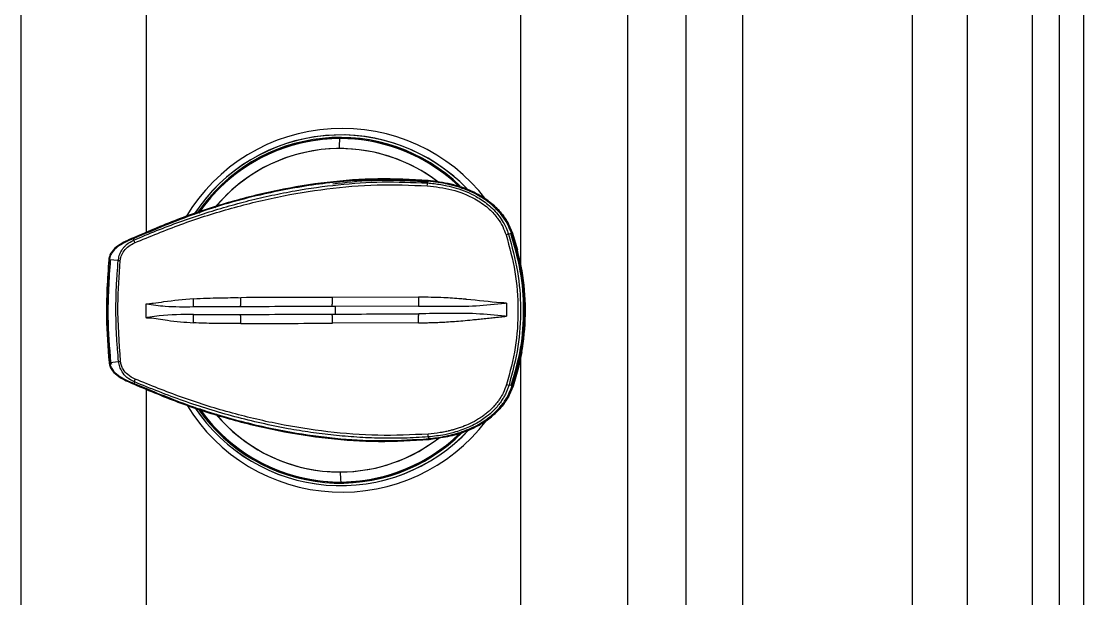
# Model space of a CAD drawing. Extents: x 525 to 613, y 487 to 635.
# Drawn here: x 604.5 to 612.53, y 565.51 to 569.88 of the extents above; entities that cross this region are included whole.
import ezdxf

# ---------------------------------------------------------------- set-up
doc = ezdxf.new("R2010")
doc.units = 0
doc.header["$MEASUREMENT"] = 0
doc.layers.add('1', color=4, linetype='Continuous')
doc.layers.add('STD TEST', color=3, linetype='Continuous')

# ---------------------------------------------------------------- blocks, each defined once
blk = doc.blocks.new('2023 VANGUARD')
at = {"layer": '1', "linetype": 'Continuous', "lineweight": 25}
blk.add_line((43.5708, -84.1416), (43.5708, -3), dxfattribs=at)
at = {"layer": '1', "color": 3, "linetype": 'Continuous', "lineweight": 25}
for p, q in [((43.3872, -83.7245), (43.3872, -3.4171)), ((43.1843, -83.4478), (43.1843, -3.6938)), ((42.6928, -82.8146), (42.6928, -4.327)), ((42.2749, -4.8358), (42.2749, -82.3058)), ((40.5639, -5.0708), (40.5639, -38.5012)), ((40.9939, -38.5708), (40.9939, -5.0708)), ((40.1244, -13.8724), (40.1244, -38.2906)), ((39.3168, -24.6645), (39.3168, -15.3647)), ((36.488, -24.4194), (36.488, -20.1895)), ((35.5428, -37.8119), (35.5428, -21.9122)), ((37.9478, -23.7017), (37.9478, -23.7019)), ((38.6159, -24.0257), (38.6114, -24.0379)), ((38.6159, -24.0257), (38.6162, -24.0247)), ((38.6359, -24.0219), (38.6178, -24.0187)), ((38.6186, -24.0188), (38.6178, -24.0187)), ((38.6186, -24.0188), (38.6372, -24.022)), ((38.6186, -24.0188), (38.6186, -24.0188)), ((38.6756, -24.025), (38.6748, -24.0249)), ((36.393, -24.4583), (36.3929, -24.4574)), ((36.3942, -24.4694), (36.393, -24.4583)), ((39.2475, -24.4188), (39.2246, -24.4255)), ((39.255, -24.4169), (39.2542, -24.4168)), ((39.255, -24.4169), (39.2932, -24.5423)), ((39.255, -24.4169), (39.255, -24.4169)), ((36.2759, -24.6248), (36.2088, -24.6181)), ((38.5444, -24.9009), (37.8937, -24.9024)), ((39.2089, -24.9454), (39.2092, -25.0455)), ((38.5456, -24.9692), (37.9152, -24.9711)), ((38.5452, -25.0947), (37.8944, -25.0977)), ((39.3168, -29.6534), (39.3168, -25.3561)), ((36.2116, -25.3941), (36.2786, -25.3869)), ((36.2181, -25.3934), (36.2239, -25.4064)), ((36.3969, -25.5525), (36.3968, -25.5534)), ((36.398, -25.5414), (36.3969, -25.5525)), ((36.488, -29.3439), (36.488, -25.5899)), ((39.2516, -25.5718), (39.2286, -25.5653)), ((39.2591, -25.5737), (39.2583, -25.5738)), ((39.2591, -25.5737), (39.2591, -25.5737)), ((38.6182, -25.9572), (38.6228, -25.9694)), ((38.6228, -25.9694), (38.6231, -25.9704)), ((38.6247, -25.9764), (38.6777, -25.9668)), ((38.6247, -25.9764), (38.6354, -25.9754)), ((38.6783, -25.9702), (38.6791, -25.9702)), ((37.9569, -26.2981), (37.957, -26.2983))]:
    blk.add_line(p, q, dxfattribs=at)
at = {"layer": '1', "color": 3, "linetype": 'Continuous', "lineweight": 25, "flags": 128}
blk.add_lwpolyline([(39.3257, -25.313), (39.3003, -25.4324), (39.2591, -25.5737)], dxfattribs=at)
at = {"layer": '1', "color": 3, "linetype": 'Continuous', "lineweight": 25}
for centre, radius, start, end in [((37.9657, -24.9972), 1.3722, 37.51449, 149.25441), ((37.9561, -24.9973), 1.3226, 43.87561, 146.89902), ((37.9561, -24.9973), 1.3226, 43.22428, 146.74067), ((37.9523, -24.9973), 1.3036, 45.87784, 145.89157), ((37.9523, -24.9973), 1.2953, 46.23176, 145.6421), ((37.9527, -24.9978), 1.2959, 90.21659, 145.61544), ((37.9527, -24.9978), 1.2961, 90.21658, 145.58612), ((37.9523, -24.9973), 1.2955, 46.53663, 145.43064), ((38.5695, -23.7628), 0.6247, 174.41032, 181.39461), ((37.9522, -24.9973), 1.2956, 46.62195, 90.19605), ((37.9522, -24.9973), 1.2954, 46.64051, 90.19606), ((37.9495, -24.9978), 1.2198, 90.21434, 140.72396), ((37.9493, -24.9973), 1.2193, 52.64476, 140.48588), ((37.9492, -24.9973), 1.2193, 52.61521, 90.1989), ((38.4253, -24.0437), 0.1862, 355.23753, 1.78962), ((36.4446, -24.4674), 0.0504, 182.24744, 207.04416), ((39.2789, -24.6544), 0.2353, 103.36301, 108.02749), ((37.5607, -25.0013), 1.7845, 341.35383, 19.05111), ((37.5628, -25.0013), 1.7865, 341.35383, 19.05111), ((36.2613, -24.9646), 0.3401, 85.11171, 87.53066), ((36.2613, -25.0444), 0.3429, 272.89568, 275.29497), ((36.4484, -25.543), 0.0505, 153.36474, 178.16339), ((39.2818, -25.3345), 0.2369, 252.37834, 257.01226), ((37.9657, -25.0028), 1.3722, 211.26616, 322.60282), ((37.9561, -25.0027), 1.3226, 213.43684, 317.17885), ((37.9561, -25.0027), 1.3226, 213.48934, 317.10711), ((37.9523, -25.0027), 1.3036, 214.67212, 315.04547), ((37.9523, -25.0027), 1.2955, 214.83314, 313.88363), ((37.9523, -25.0027), 1.2953, 214.84218, 313.86709), ((37.9527, -25.0022), 1.296, 215.11326, 270.18976), ((37.9526, -25.0022), 1.2959, 215.14367, 270.18977), ((37.9493, -25.0027), 1.2193, 219.89058, 307.82528), ((37.9495, -25.0023), 1.2197, 219.94294, 270.19293), ((37.9492, -25.0026), 1.2194, 270.20911, 308.16719), ((37.9522, -25.0027), 1.2954, 270.21016, 313.85956), ((37.9522, -25.0027), 1.2956, 270.21017, 313.88026), ((38.432, -25.9527), 0.1863, 358.61567, 5.16618), ((38.5788, -26.2328), 0.6253, 179.01198, 185.99167)]:
    blk.add_arc(centre, radius, start, end, dxfattribs=at)
for points, knots in [([(38.6178, -24.0187), (38.4905, -24.0121), (38.2359, -23.9988), (37.8542, -24.0281), (37.4767, -24.0888), (37.1059, -24.1818), (36.7425, -24.3009), (36.5085, -24.4016), (36.3915, -24.452)], [0, 0, 0, 0, 0.166706, 0.33339, 0.500063, 0.66672, 0.833364, 1, 1, 1, 1]), ([(38.6162, -24.0247), (38.4749, -24.0178), (38.1916, -24.0041), (37.7662, -24.0439), (37.3206, -24.1277), (36.8585, -24.2606), (36.548, -24.3919), (36.3929, -24.4574)], [0, 0, 0, 0, 0.1853349, 0.3714122, 0.5584038, 0.7794438, 1, 1, 1, 1]), ([(36.3942, -24.4694), (36.4511, -24.4453), (36.5654, -24.3969), (36.7406, -24.3307), (36.9166, -24.2703), (37.091, -24.2169), (37.2637, -24.1703), (37.4369, -24.1299), (37.6611, -24.0859), (37.939, -24.0473), (38.273, -24.0243), (38.4978, -24.0333), (38.6114, -24.0379)], [0, 0, 0, 0, 0.082024, 0.164587, 0.247633, 0.327658, 0.40489, 0.482845, 0.561506, 0.704794, 0.850851, 1, 1, 1, 1]), ([(36.3997, -24.4904), (36.5156, -24.4424), (36.7475, -24.3465), (37.1083, -24.2309), (37.4767, -24.1392), (37.8518, -24.0775), (38.2312, -24.0451), (38.4843, -24.0545), (38.6109, -24.0592)], [0, 0, 0, 0, 0.166754, 0.333479, 0.500172, 0.666827, 0.833439, 1, 1, 1, 1]), ([(38.6157, -24.0313), (38.4735, -24.0231), (38.2332, -24.0094), (37.9942, -24.0354), (37.8967, -24.046)], [0, 0, 0, 0, 0.591959, 1, 1, 1, 1]), ([(38.6109, -24.0592), (38.6732, -24.0666), (38.7973, -24.0814), (38.9529, -24.1424), (39.0659, -24.2188), (39.119, -24.2746), (39.1551, -24.323), (39.1819, -24.3655), (39.1982, -24.4094), (39.2061, -24.4307)], [0, 0, 0, 0, 0.252442, 0.502952, 0.665116, 0.799001, 0.811084, 0.908696, 1, 1, 1, 1]), ([(38.6114, -24.0379), (38.6458, -24.0411), (38.6954, -24.0458), (38.7674, -24.06), (38.8329, -24.0769), (38.9069, -24.1033), (38.9887, -24.1428), (39.0743, -24.2001), (39.142, -24.2693), (39.1835, -24.332), (39.2076, -24.3784), (39.2187, -24.4091), (39.2246, -24.4255)], [0, 0, 0, 0, 0.134317, 0.19393, 0.286019, 0.397716, 0.499325, 0.639409, 0.796776, 0.872857, 0.932098, 1, 1, 1, 1]), ([(38.6157, -24.0313), (38.6157, -24.0308), (38.6159, -24.0295), (38.6161, -24.0276), (38.6165, -24.0251), (38.6169, -24.0225), (38.6173, -24.0204), (38.6176, -24.0189), (38.6177, -24.0188), (38.6178, -24.0187)], [0, 0, 0, 0, 0.055533, 0.165274, 0.342801, 0.555699, 0.762927, 0.910682, 1, 1, 1, 1]), ([(39.2475, -24.4188), (39.2365, -24.3917), (39.2147, -24.3383), (39.1646, -24.2674), (39.104, -24.205), (39.031, -24.1508), (38.9461, -24.1048), (38.8581, -24.0711), (38.7725, -24.048), (38.694, -24.0327), (38.6417, -24.0273), (38.6162, -24.0247)], [0, 0, 0, 0, 0.111062, 0.219204, 0.328205, 0.441569, 0.564532, 0.695225, 0.79984, 0.902244, 1, 1, 1, 1]), ([(39.2542, -24.4168), (39.2414, -24.3861), (39.2159, -24.3245), (39.1548, -24.2447), (39.0813, -24.1772), (38.9974, -24.1232), (38.9072, -24.0818), (38.7875, -24.0419), (38.6953, -24.0297), (38.6359, -24.0219)], [0, 0, 0, 0, 0.128434, 0.256796, 0.38504, 0.513123, 0.64103, 0.768776, 1, 1, 1, 1]), ([(38.675, -24.0286), (38.7216, -24.0349), (38.801, -24.0457), (38.9084, -24.0822), (38.9987, -24.1235), (39.0825, -24.1776), (39.1558, -24.2451), (39.2167, -24.3248), (39.2422, -24.3862), (39.255, -24.4169)], [0, 0, 0, 0, 0.191197, 0.325892, 0.460651, 0.595459, 0.730299, 0.865151, 1, 1, 1, 1]), ([(38.7415, -24.0402), (38.7433, -24.0403), (38.7456, -24.0406), (38.7479, -24.0413), (38.7485, -24.0414)], [0, 0, 0, 0, 0.7312572, 1, 1, 1, 1]), ([(36.3915, -24.452), (36.3519, -24.4691), (36.292, -24.495), (36.2333, -24.5453), (36.2101, -24.5841), (36.206, -24.6064), (36.2039, -24.6175)], [0, 0, 0, 0, 0.4917854, 0.7431166, 0.8711461, 1, 1, 1, 1]), ([(36.3929, -24.4574), (36.3504, -24.4756), (36.2889, -24.5018), (36.2325, -24.5549), (36.2137, -24.5902), (36.2104, -24.6089), (36.2088, -24.6181)], [0, 0, 0, 0, 0.538397, 0.778103, 0.891276, 1, 1, 1, 1]), ([(36.2759, -24.6248), (36.278, -24.6118), (36.2822, -24.5858), (36.2968, -24.5531), (36.3133, -24.5287), (36.3269, -24.5138), (36.3513, -24.4915), (36.3745, -24.4796), (36.3942, -24.4694)], [0, 0, 0, 0, 0.1917153, 0.3827535, 0.5186202, 0.6209367, 0.6774605, 1, 1, 1, 1]), ([(36.3956, -24.4634), (36.3954, -24.463), (36.3949, -24.4618), (36.3942, -24.4601), (36.3934, -24.4578), (36.3925, -24.4554), (36.3918, -24.4535), (36.3914, -24.4521), (36.3915, -24.452), (36.3915, -24.452)], [0, 0, 0, 0, 0.055533, 0.165274, 0.342801, 0.555699, 0.762927, 0.910682, 1, 1, 1, 1]), ([(39.2061, -24.4307), (39.2314, -24.523), (39.2821, -24.7075), (39.3022, -24.9951), (39.2841, -25.2828), (39.2348, -25.4678), (39.2101, -25.5602)], [0, 0, 0, 0, 0.249998, 0.499994, 0.750007, 1, 1, 1, 1]), ([(39.2246, -24.4255), (39.2502, -24.5187), (39.3008, -24.7025), (39.3214, -24.9895), (39.3045, -25.2798), (39.2542, -25.4689), (39.2286, -25.5653)], [0, 0, 0, 0, 0.250309, 0.493487, 0.741947, 1, 1, 1, 1]), ([(39.2413, -24.4209), (39.2415, -24.4209), (39.2418, -24.4208), (39.2429, -24.4204), (39.2455, -24.4195), (39.249, -24.4184), (39.253, -24.4172), (39.2539, -24.4169), (39.2542, -24.4168)], [0, 0, 0, 0, 0.021727, 0.048451, 0.136412, 0.464013, 0.814736, 1, 1, 1, 1]), ([(36.2903, -24.6257), (36.2922, -24.6142), (36.2967, -24.5873), (36.3183, -24.5483), (36.3541, -24.5134), (36.3842, -24.4982), (36.3997, -24.4904)], [0, 0, 0, 0, 0.189796, 0.444631, 0.713682, 1, 1, 1, 1]), ([(36.2039, -24.6175), (36.1941, -24.7627), (36.1764, -25.0219), (36.1974, -25.2808), (36.2067, -25.3947)], [0, 0, 0, 0, 0.55995, 1, 1, 1, 1]), ([(36.2116, -25.3941), (36.2015, -25.2648), (36.1813, -25.0062), (36.1997, -24.7475), (36.2088, -24.6181)], [0, 0, 0, 0, 0.499974, 1, 1, 1, 1]), ([(36.2154, -24.6187), (36.2056, -24.7634), (36.188, -25.0218), (36.2089, -25.2799), (36.2181, -25.3934)], [0, 0, 0, 0, 0.559951, 1, 1, 1, 1]), ([(36.2154, -24.6187), (36.215, -24.6187), (36.2136, -24.6185), (36.2118, -24.6184), (36.2096, -24.6181), (36.2072, -24.6179), (36.2052, -24.6177), (36.2039, -24.6175), (36.2039, -24.6175), (36.2039, -24.6175)], [0, 0, 0, 0, 0.055533, 0.165274, 0.342801, 0.555699, 0.762927, 0.910682, 1, 1, 1, 1]), ([(36.2786, -25.3869), (36.2756, -25.3558), (36.2689, -25.2863), (36.2617, -25.1707), (36.2573, -25.0271), (36.259, -24.8759), (36.2659, -24.7374), (36.2729, -24.6581), (36.2759, -24.6248)], [0, 0, 0, 0, 0.1227053, 0.274469, 0.4552956, 0.6869485, 0.868512, 1, 1, 1, 1]), ([(36.2929, -25.3859), (36.2827, -25.244), (36.2644, -24.9905), (36.2823, -24.7372), (36.2903, -24.6257)], [0, 0, 0, 0, 0.559943, 1, 1, 1, 1]), ([(36.4893, -24.955), (36.4885, -24.955), (36.4868, -24.955), (36.4852, -24.955), (36.4843, -24.955)], [0, 0, 0, 0, 0.5, 1, 1, 1, 1]), ([(36.4843, -24.955), (36.4844, -24.9717), (36.4844, -25.0051), (36.4846, -25.0385), (36.4847, -25.0551)], [0, 0, 0, 0, 0.5000003, 1, 1, 1, 1]), ([(36.8437, -24.9128), (36.7685, -24.9198), (36.6663, -24.9293), (36.5539, -24.9468), (36.5135, -24.952), (36.4986, -24.9534), (36.4943, -24.9538), (36.4914, -24.9542), (36.4899, -24.9548), (36.4893, -24.955)], [0, 0, 0, 0, 0.632717, 0.860019, 0.958232, 0.975919, 0.985986, 0.994959, 1, 1, 1, 1]), ([(36.8445, -24.975), (36.7731, -24.9757), (36.6543, -24.9769), (36.5364, -24.9613), (36.4893, -24.955)], [0, 0, 0, 0, 0.600626, 1, 1, 1, 1]), ([(36.8437, -24.9128), (36.9105, -24.9098), (37.0298, -24.9044), (37.1497, -24.9046), (37.2025, -24.9047)], [0, 0, 0, 0, 0.559819, 1, 1, 1, 1]), ([(36.8445, -24.975), (36.8448, -24.9656), (36.8455, -24.9468), (36.8443, -24.9241), (36.8437, -24.9128)], [0, 0, 0, 0, 0.4999718, 1, 1, 1, 1]), ([(37.1996, -24.9737), (37.2, -24.9689), (37.2009, -24.9594), (37.2018, -24.9422), (37.2024, -24.9238), (37.2025, -24.9111), (37.2025, -24.9047)], [0, 0, 0, 0, 0.24784, 0.500001, 0.75216, 1, 1, 1, 1]), ([(37.8937, -24.9024), (37.7782, -24.9028), (37.5473, -24.9036), (37.3174, -24.9043), (37.2025, -24.9047)], [0, 0, 0, 0, 0.5001275, 1, 1, 1, 1]), ([(37.8928, -24.9712), (37.893, -24.9665), (37.8932, -24.9569), (37.8935, -24.9398), (37.8937, -24.9215), (37.8937, -24.9087), (37.8937, -24.9024)], [0, 0, 0, 0, 0.247848, 0.500009, 0.752163, 1, 1, 1, 1]), ([(39.199, -24.9454), (39.1984, -24.9453), (39.1926, -24.944), (39.1816, -24.9437), (39.0853, -24.9384), (38.9945, -24.926), (38.9081, -24.9176), (38.9071, -24.9175), (38.9034, -24.9172), (38.8891, -24.9159), (38.833, -24.9111), (38.7155, -24.903), (38.6086, -24.9017), (38.5444, -24.9009)], [0, 0, 0, 0, 0.003082, 0.02725, 0.050121, 0.44553, 0.445662, 0.446817, 0.450122, 0.462785, 0.512261, 0.707506, 1, 1, 1, 1]), ([(38.5444, -24.9009), (38.5444, -24.9072), (38.5444, -24.9198), (38.5447, -24.938), (38.5451, -24.9549), (38.5455, -24.9645), (38.5456, -24.9692)], [0, 0, 0, 0, 0.247915, 0.499992, 0.752096, 1, 1, 1, 1]), ([(38.5456, -24.9692), (38.6179, -24.9695), (38.763, -24.9701), (38.9805, -24.9697), (39.1258, -24.9536), (39.199, -24.9454)], [0, 0, 0, 0, 0.329609, 0.661729, 1, 1, 1, 1]), ([(39.2089, -24.9454), (39.2072, -24.9454), (39.204, -24.9454), (39.2007, -24.9454), (39.199, -24.9454)], [0, 0, 0, 0, 0.5, 1, 1, 1, 1]), ([(36.8447, -25.0326), (36.7582, -25.0326), (36.6478, -25.0326), (36.5321, -25.0507), (36.5006, -25.055), (36.4926, -25.0558), (36.4905, -25.056), (36.49, -25.0561), (36.4898, -25.0561), (36.4897, -25.0561), (36.4897, -25.0561)], [0, 0, 0, 0, 0.730021, 0.931374, 0.982115, 0.995104, 0.998552, 0.999523, 0.999822, 1, 1, 1, 1]), ([(36.8443, -25.0948), (36.8449, -25.0835), (36.8459, -25.0608), (36.8451, -25.042), (36.8447, -25.0326)], [0, 0, 0, 0, 0.500027, 1, 1, 1, 1]), ([(37.1996, -24.9737), (37.14, -24.9739), (37.021, -24.9743), (36.9033, -24.9747), (36.8445, -24.975)], [0, 0, 0, 0, 0.500114, 1, 1, 1, 1]), ([(36.8447, -25.0326), (36.9035, -25.0324), (37.0212, -25.0321), (37.1402, -25.0316), (37.1998, -25.0314)], [0, 0, 0, 0, 0.499886, 1, 1, 1, 1]), ([(37.8928, -24.9712), (37.777, -24.9716), (37.5454, -24.9723), (37.3149, -24.9732), (37.1996, -24.9737)], [0, 0, 0, 0, 0.500038, 1, 1, 1, 1]), ([(37.1998, -25.0314), (37.3151, -25.031), (37.5456, -25.0304), (37.7772, -25.0294), (37.893, -25.029)], [0, 0, 0, 0, 0.499962, 1, 1, 1, 1]), ([(37.2032, -25.1003), (37.2031, -25.094), (37.203, -25.0812), (37.2023, -25.0628), (37.2012, -25.0457), (37.2003, -25.0361), (37.1998, -25.0314)], [0, 0, 0, 0, 0.2478444, 0.5000038, 0.7521632, 1, 1, 1, 1]), ([(37.9152, -24.971), (37.9108, -24.9711), (37.9033, -24.9712), (37.8959, -24.9712), (37.8928, -24.9712)], [0, 0, 0, 0, 0.5918667, 1, 1, 1, 1]), ([(37.8944, -25.0977), (37.8943, -25.0914), (37.8942, -25.0787), (37.8939, -25.0603), (37.8935, -25.0432), (37.8932, -25.0337), (37.893, -25.0289)], [0, 0, 0, 0, 0.247841, 0.499996, 0.752155, 1, 1, 1, 1]), ([(37.893, -25.029), (37.8968, -25.029), (37.9042, -25.029), (37.9117, -25.029), (37.9154, -25.029)], [0, 0, 0, 0, 0.499999, 1, 1, 1, 1]), ([(37.9152, -24.971), (37.915, -24.9753), (37.9147, -24.9838), (37.9146, -25), (37.9148, -25.0162), (37.9152, -25.0247), (37.9154, -25.029)], [0, 0, 0, 0, 0.250241, 0.499995, 0.749751, 1, 1, 1, 1]), ([(37.9154, -25.029), (38.0205, -25.0285), (38.2308, -25.0277), (38.4409, -25.0268), (38.546, -25.0264)], [0, 0, 0, 0, 0.500057, 1, 1, 1, 1]), ([(38.5452, -25.0947), (38.5452, -25.0884), (38.5451, -25.0758), (38.5453, -25.0576), (38.5455, -25.0406), (38.5458, -25.0311), (38.546, -25.0264)], [0, 0, 0, 0, 0.247871, 0.499983, 0.752103, 1, 1, 1, 1]), ([(38.5452, -25.0947), (38.5555, -25.0946), (38.5781, -25.0943), (38.6148, -25.0937), (38.6571, -25.0926), (38.705, -25.0908), (38.7584, -25.088), (38.8174, -25.084), (38.882, -25.0786), (38.9413, -25.073), (38.9946, -25.0675), (39.0412, -25.0624), (39.0878, -25.0574), (39.1298, -25.053), (39.1598, -25.05), (39.178, -25.0483), (39.1879, -25.0475), (39.1945, -25.0468), (39.1983, -25.0459), (39.1996, -25.0455)], [0, 0, 0, 0, 0.047083, 0.102822, 0.167172, 0.240062, 0.32144, 0.411316, 0.509842, 0.617397, 0.683425, 0.754852, 0.831571, 0.898217, 0.948338, 0.969627, 0.982103, 0.993555, 1, 1, 1, 1]), ([(39.1996, -25.0455), (39.1263, -25.0379), (38.9809, -25.0228), (38.7634, -25.0239), (38.6183, -25.0256), (38.546, -25.0264)], [0, 0, 0, 0, 0.338238, 0.670377, 1, 1, 1, 1]), ([(39.1996, -25.0455), (39.2012, -25.0455), (39.2044, -25.0455), (39.2076, -25.0455), (39.2092, -25.0455)], [0, 0, 0, 0, 0.5, 1, 1, 1, 1]), ([(36.4847, -25.0551), (36.4855, -25.0551), (36.4873, -25.0551), (36.4889, -25.0558), (36.4897, -25.0561)], [0, 0, 0, 0, 0.486281, 1, 1, 1, 1]), ([(36.4897, -25.0561), (36.4899, -25.0562), (36.4918, -25.0562), (36.4984, -25.0563), (36.551, -25.0589), (36.6661, -25.0818), (36.7784, -25.09), (36.8443, -25.0948)], [0, 0, 0, 0, 0.001608, 0.01565, 0.05589, 0.446078, 1, 1, 1, 1]), ([(37.2032, -25.1003), (37.136, -25.101), (37.0161, -25.1021), (36.8968, -25.097), (36.8443, -25.0948)], [0, 0, 0, 0, 0.560181, 1, 1, 1, 1]), ([(37.2032, -25.1003), (37.3181, -25.0999), (37.548, -25.099), (37.7789, -25.0982), (37.8944, -25.0977)], [0, 0, 0, 0, 0.499872, 1, 1, 1, 1]), ([(36.2181, -25.3934), (36.2177, -25.3935), (36.2164, -25.3936), (36.2146, -25.3938), (36.2123, -25.3941), (36.2099, -25.3943), (36.208, -25.3945), (36.2067, -25.3947), (36.2067, -25.3947), (36.2067, -25.3947)], [0, 0, 0, 0, 0.055533, 0.165274, 0.342801, 0.555699, 0.762927, 0.910682, 1, 1, 1, 1]), ([(36.2067, -25.3947), (36.2088, -25.4058), (36.2131, -25.428), (36.2365, -25.4667), (36.2957, -25.5166), (36.3557, -25.5421), (36.3954, -25.5589)], [0, 0, 0, 0, 0.12885, 0.256879, 0.508213, 1, 1, 1, 1]), ([(36.2116, -25.3941), (36.2132, -25.4033), (36.2166, -25.422), (36.2356, -25.4571), (36.2925, -25.5098), (36.3541, -25.5356), (36.3968, -25.5534)], [0, 0, 0, 0, 0.1087624, 0.2218972, 0.4616, 1, 1, 1, 1]), ([(36.398, -25.5414), (36.3782, -25.5313), (36.3416, -25.5126), (36.3055, -25.4699), (36.2856, -25.4276), (36.281, -25.4005), (36.2786, -25.3869)], [0, 0, 0, 0, 0.322452, 0.598474, 0.799025, 1, 1, 1, 1]), ([(36.4033, -25.5204), (36.3836, -25.5103), (36.3481, -25.4922), (36.3147, -25.4528), (36.2981, -25.4172), (36.2947, -25.3962), (36.2929, -25.3859)], [0, 0, 0, 0, 0.363335, 0.653348, 0.82864, 1, 1, 1, 1]), ([(38.6175, -25.9359), (38.491, -25.9415), (38.2379, -25.9527), (37.8583, -25.923), (37.4828, -25.8639), (37.1138, -25.7748), (36.7522, -25.6618), (36.5196, -25.5675), (36.4033, -25.5204)], [0, 0, 0, 0, 0.166575, 0.333185, 0.499837, 0.666527, 0.833251, 1, 1, 1, 1]), ([(36.3971, -25.5535), (36.3969, -25.5542), (36.3963, -25.5557), (36.3957, -25.5574), (36.3953, -25.5588), (36.3954, -25.5589), (36.3954, -25.5589)], [0, 0, 0, 0, 0.258324, 0.604251, 0.8509, 1, 1, 1, 1]), ([(36.3954, -25.5589), (36.5127, -25.6084), (36.7474, -25.7075), (37.1117, -25.824), (37.4832, -25.9144), (37.861, -25.9724), (38.243, -25.999), (38.4975, -25.9839), (38.6247, -25.9764)], [0, 0, 0, 0, 0.166636, 0.33328, 0.499937, 0.66661, 0.833294, 1, 1, 1, 1]), ([(36.3968, -25.5534), (36.5285, -25.6086), (36.7923, -25.7192), (37.203, -25.8443), (37.5922, -25.9289), (37.9556, -25.9746), (38.2901, -25.9915), (38.5122, -25.9774), (38.6231, -25.9704)], [0, 0, 0, 0, 0.187062, 0.374643, 0.561878, 0.70843, 0.854413, 1, 1, 1, 1]), ([(38.6182, -25.9572), (38.5576, -25.9608), (38.4371, -25.968), (38.2569, -25.9679), (38.079, -25.9605), (37.9034, -25.9457), (37.7303, -25.9241), (37.4801, -25.8832), (37.157, -25.8096), (36.7683, -25.6909), (36.5207, -25.5909), (36.398, -25.5414)], [0, 0, 0, 0, 0.079708, 0.15846, 0.236335, 0.313387, 0.38965, 0.46514, 0.646211, 0.824644, 1, 1, 1, 1]), ([(39.2101, -25.5602), (39.202, -25.5823), (39.1885, -25.6192), (39.1661, -25.6574), (39.1521, -25.6784), (39.1436, -25.6903), (39.1347, -25.7019), (39.1282, -25.7098), (39.1241, -25.7146), (39.1214, -25.7178), (39.1145, -25.7256), (39.1019, -25.7392), (39.0827, -25.758), (39.0592, -25.7784), (39.0334, -25.7982), (39.0156, -25.8103), (39.0037, -25.8179), (38.9801, -25.8328), (38.938, -25.8554), (38.8859, -25.8775), (38.8451, -25.8918), (38.8206, -25.8994), (38.8031, -25.9043), (38.7921, -25.9073), (38.782, -25.9098), (38.7756, -25.9114), (38.7728, -25.912), (38.7715, -25.9123), (38.771, -25.9125), (38.7707, -25.9125), (38.7706, -25.9125), (38.7706, -25.9126), (38.7706, -25.9126), (38.7705, -25.9126), (38.7705, -25.9126), (38.7705, -25.9126), (38.7705, -25.9126), (38.7702, -25.9126), (38.7693, -25.9129), (38.7573, -25.9157), (38.7368, -25.92), (38.687, -25.9291), (38.6479, -25.933), (38.6175, -25.9359)], [0, 0, 0, 0, 0.094564, 0.157962, 0.177954, 0.1964, 0.216676, 0.23695, 0.237506, 0.241865, 0.253961, 0.279453, 0.31664, 0.361916, 0.404993, 0.44719, 0.448763, 0.461839, 0.559544, 0.640686, 0.689597, 0.73344, 0.744279, 0.7628, 0.779099, 0.78627, 0.789425, 0.790813, 0.791424, 0.791693, 0.791811, 0.791863, 0.791904, 0.791905, 0.791908, 0.791921, 0.791969, 0.79216, 0.792919, 0.795947, 0.841684, 0.877266, 1, 1, 1, 1]), ([(39.2286, -25.5653), (39.226, -25.5732), (39.2205, -25.5896), (39.21, -25.6147), (39.1972, -25.6412), (39.1816, -25.6687), (39.1543, -25.7099), (39.1144, -25.7566), (39.0641, -25.8008), (39.0186, -25.8331), (38.9749, -25.8591), (38.9284, -25.8822), (38.8782, -25.9027), (38.8162, -25.9233), (38.7297, -25.9451), (38.6598, -25.9527), (38.6182, -25.9572)], [0, 0, 0, 0, 0.032343, 0.067621, 0.105834, 0.146976, 0.191052, 0.298234, 0.384938, 0.451123, 0.515508, 0.582863, 0.653192, 0.726484, 0.83706, 1, 1, 1, 1]), ([(38.6231, -25.9704), (38.662, -25.9657), (38.7417, -25.9561), (38.842, -25.9296), (38.9232, -25.8996), (38.9836, -25.8711), (39.0469, -25.834), (39.1107, -25.7856), (39.1704, -25.7229), (39.2196, -25.652), (39.2408, -25.5989), (39.2516, -25.5718)], [0, 0, 0, 0, 0.1490812, 0.3059578, 0.3942999, 0.4788421, 0.5602316, 0.6736479, 0.7827215, 0.8893082, 1, 1, 1, 1]), ([(39.2591, -25.5737), (39.2465, -25.6045), (39.2215, -25.6661), (39.1611, -25.7463), (39.0883, -25.8142), (39.0049, -25.8689), (38.9149, -25.911), (38.7895, -25.9537), (38.6911, -25.9673), (38.6255, -25.9763)], [0, 0, 0, 0, 0.125133, 0.250264, 0.375377, 0.500441, 0.625448, 0.750408, 1, 1, 1, 1]), ([(38.6777, -25.9668), (38.7252, -25.96), (38.8055, -25.9486), (38.9136, -25.9112), (39.0036, -25.8693), (39.0871, -25.8146), (39.1601, -25.7466), (39.2206, -25.6663), (39.2457, -25.6046), (39.2583, -25.5738)], [0, 0, 0, 0, 0.19438, 0.32825, 0.462288, 0.596508, 0.7309, 0.865415, 1, 1, 1, 1]), ([(39.2454, -25.5697), (39.2455, -25.5698), (39.2459, -25.5699), (39.2469, -25.5703), (39.2496, -25.5711), (39.253, -25.5722), (39.2571, -25.5734), (39.258, -25.5737), (39.2583, -25.5738)], [0, 0, 0, 0, 0.022801, 0.050088, 0.135437, 0.463573, 0.81489, 1, 1, 1, 1]), ([(38.6234, -25.9704), (38.6236, -25.9711), (38.6239, -25.9728), (38.6242, -25.9747), (38.6245, -25.9762), (38.6247, -25.9763), (38.6247, -25.9764)], [0, 0, 0, 0, 0.274611, 0.612941, 0.854174, 1, 1, 1, 1]), ([(38.7462, -25.9544), (38.743, -25.9552), (38.7357, -25.9571), (38.7282, -25.958), (38.724, -25.9584)], [0, 0, 0, 0, 0.437377, 1, 1, 1, 1])]:
    blk.add_open_spline(points, degree=3, knots=knots, dxfattribs=at)
for points in [[(39.2454, -25.5697), (39.2722, -25.4759), (39.3258, -25.2882), (39.3456, -24.995), (39.3237, -24.7019), (39.2688, -24.5146), (39.2413, -24.4209)], [(39.2583, -25.5738), (39.2853, -25.4792), (39.3393, -25.2902), (39.3593, -24.9949), (39.3372, -24.6998), (39.2819, -24.5112), (39.2542, -24.4168)]]:
    blk.add_open_spline(points, degree=3, dxfattribs=at)
blk = doc.blocks.new('2026 Vanguard')
at = {"layer": 'STD TEST', "color": 1}
blk.add_blockref('2023 VANGUARD', (44.1613, 88.209), dxfattribs=at)

msp = doc.modelspace()

# ---------------------------------------------------------------- block references
at = {"layer": '1'}
msp.add_blockref('2026 Vanguard', (524.7985, 504.4821), dxfattribs=at)

doc.saveas('drawing.dxf')
